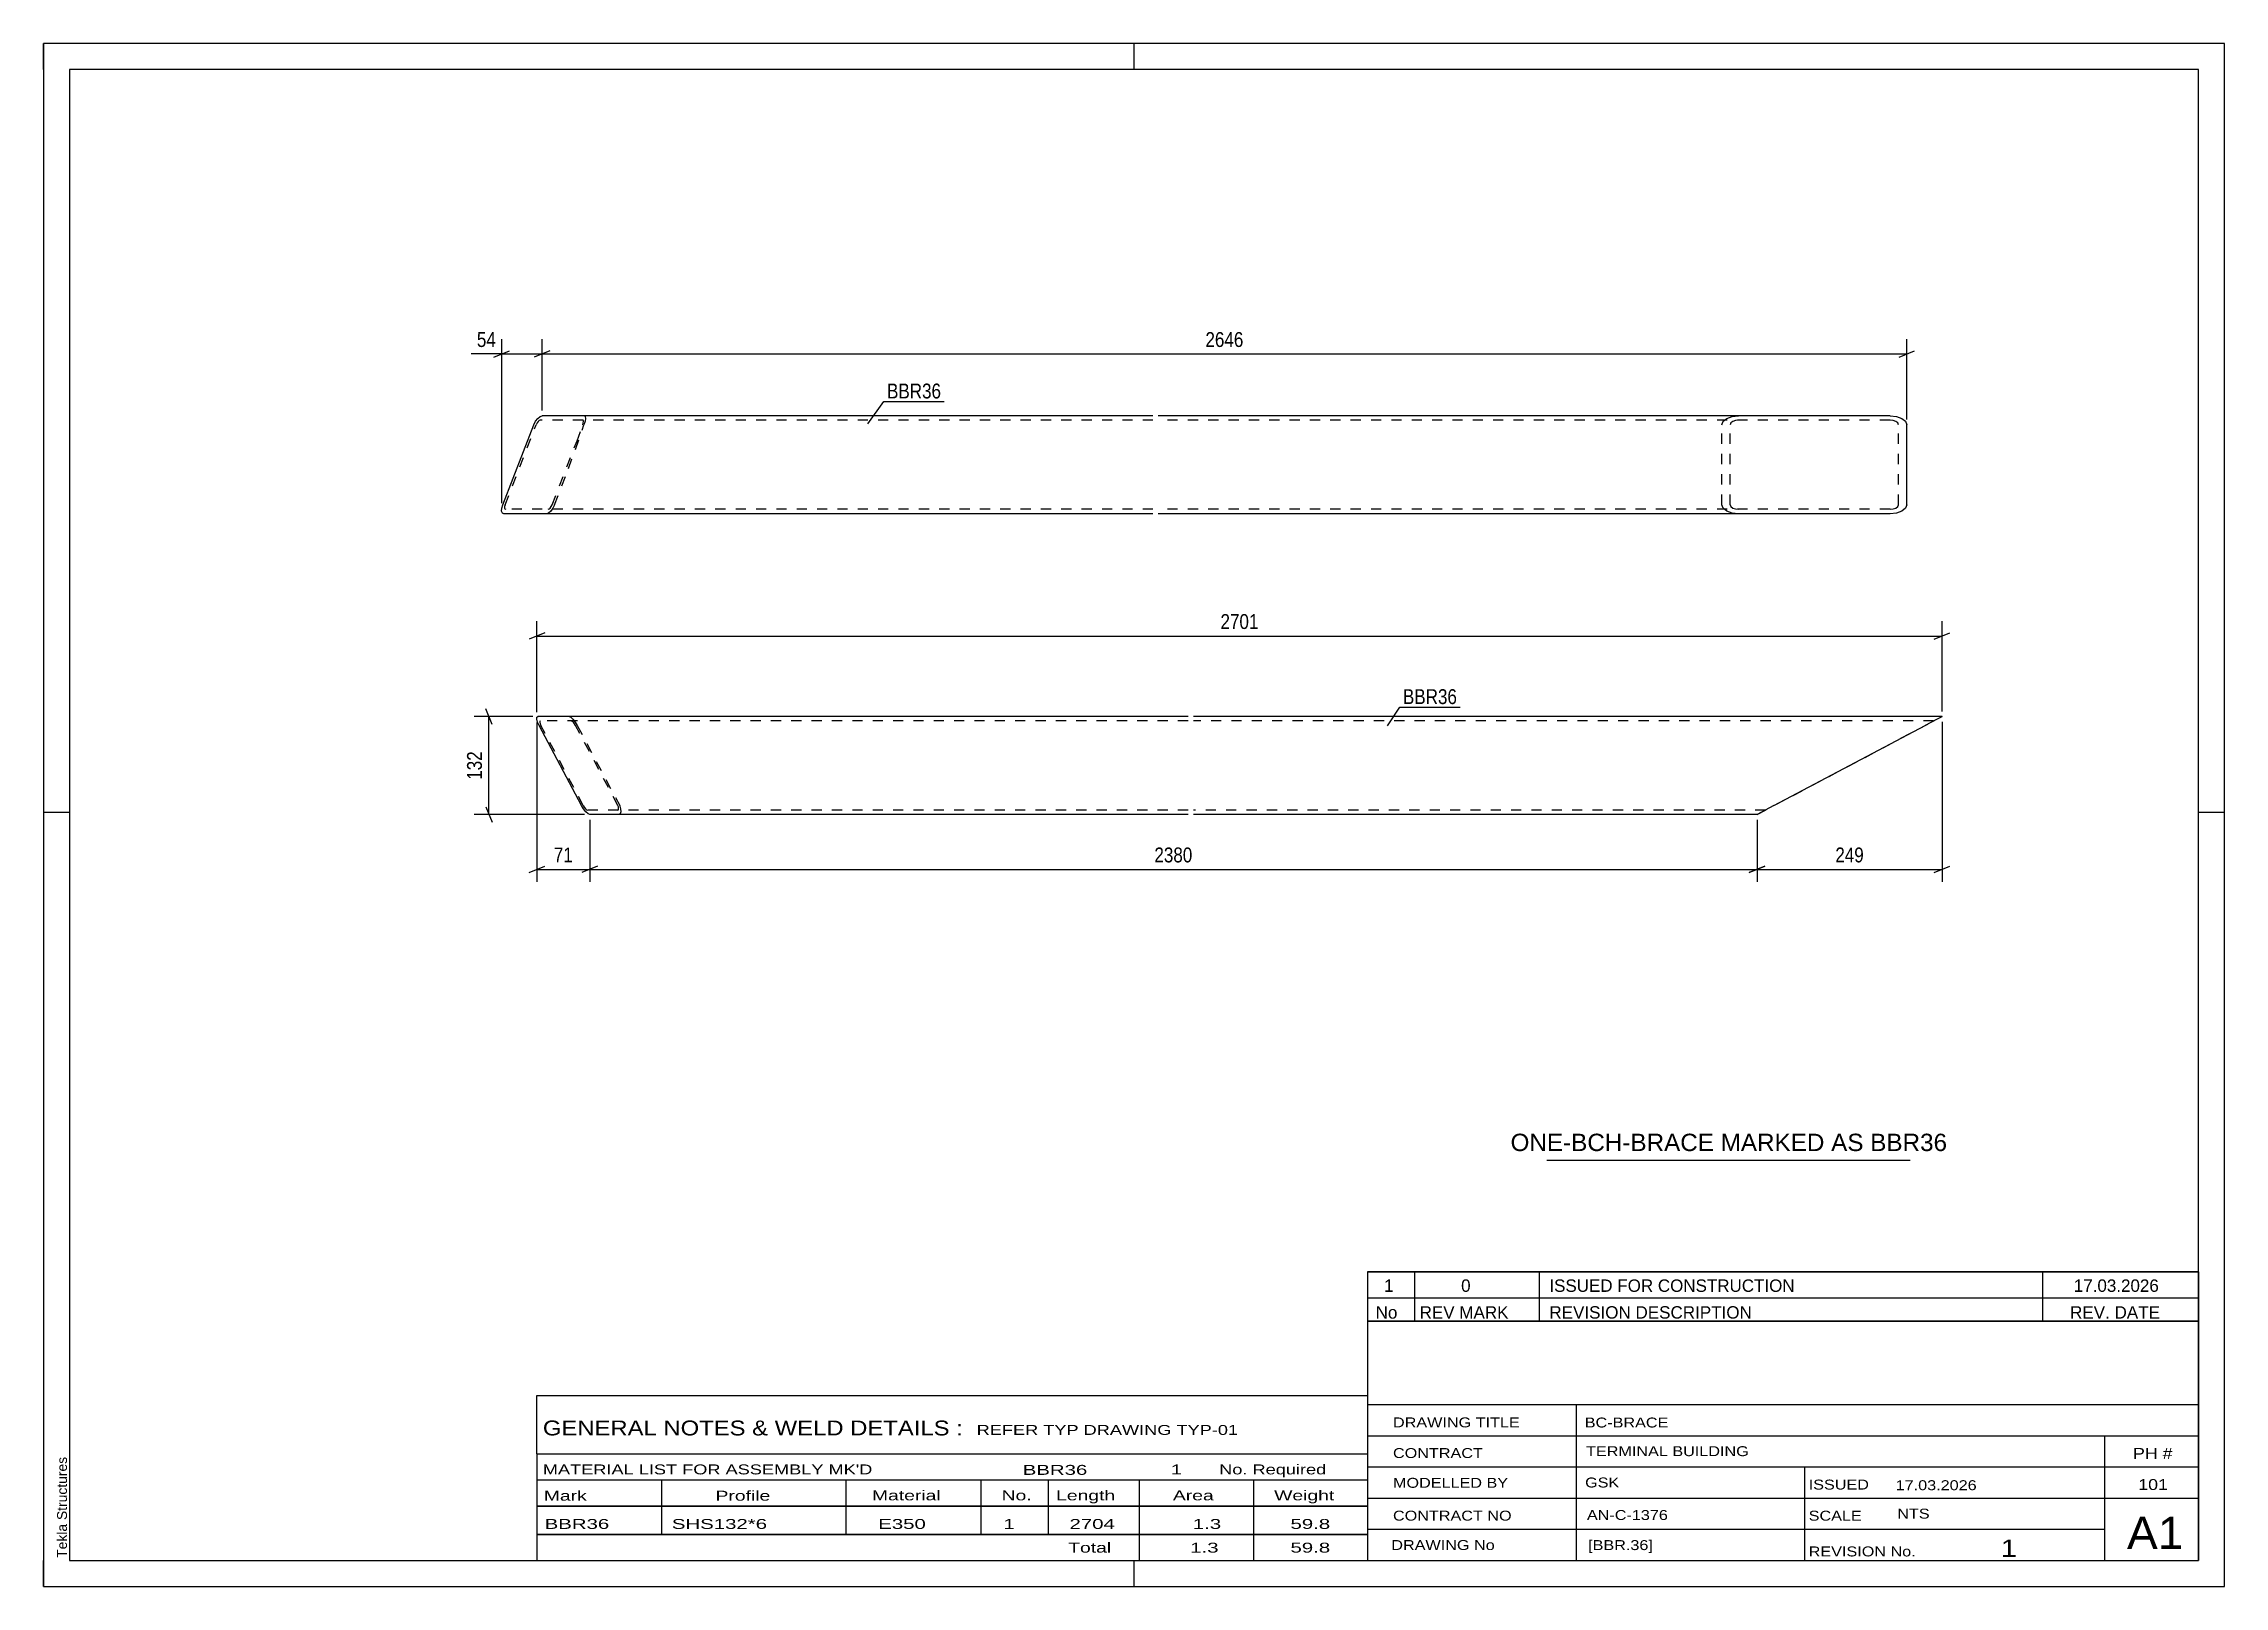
# Model space of a CAD drawing. Header units: millimetres. Extents: x 0 to 420, y 0 to 297.
import ezdxf

# ---------------------------------------------------------------- set-up
doc = ezdxf.new("R2010")
doc.units = ezdxf.units.MM
doc.linetypes.add('DXK_LINE_DOT2', pattern=[3.9198, 1.9599, -1.9599])
doc.styles.add('Arial', font='ARIAL.TTF', dxfattribs={"height": 0.2})
doc.styles.add('Arial Narrow', font='ARIALN.TTF', dxfattribs={"height": 0.2})

# ---------------------------------------------------------------- blocks, each defined once
blk = doc.blocks.new('Unknown-580638580-1162')
at = {"color": 5, "linetype": 'Continuous'}
for p, q in [((420, 297), (0, 297)), ((0, 297), (0, 0)), ((0, 292), (0, 297)), ((210, 292), (210, 297)), ((420, 0), (420, 297)), ((415, 292), (5, 292)), ((5, 292), (5, 5)), ((415, 5), (415, 292)), ((5, 149), (0, 149)), ((420, 149), (415, 149)), ((0, 0), (0, 5)), ((5, 5), (415, 5)), ((210, 0), (210, 5)), ((0, 0), (420, 0))]:
    blk.add_line(p, q, dxfattribs=at)
at = {"color": 174, "linetype": 'Continuous', "style": 'Arial'}
blk.add_text('Tekla Structures', height=1.9102, rotation=90, dxfattribs=at).set_placement((4.5, 5.5))
blk = doc.blocks.new('Part-580638580-1309 - 1303')
at = {"color": 2, "linetype": 'Continuous'}
for p, q in [((94.99, 166.95), (95.01, 167.32)), ((95.14, 166.4), (94.99, 166.95)), ((95.01, 167.32), (95.19, 167.45)), ((95.43, 165.74), (95.14, 166.4)), ((220.43, 167.45), (95.19, 167.45)), ((103.6, 150.31), (95.43, 165.74)), ((365.62, 167.45), (221.43, 167.45)), ((333.24, 150.31), (362.38, 165.74)), ((364.67, 166.95), (362.38, 165.74)), ((365.62, 167.45), (364.67, 166.95)), ((365.62, 167.45), (365.62, 167.45)), ((104, 149.66), (103.6, 150.31)), ((104.44, 149.1), (104, 149.66)), ((104.85, 148.73), (104.44, 149.1)), ((105.18, 148.6), (104.85, 148.73)), ((220.43, 148.6), (105.18, 148.6)), ((330, 148.6), (221.43, 148.6)), ((333.24, 150.31), (330, 148.6)), ((330, 148.6), (330, 148.6))]:
    blk.add_line(p, q, dxfattribs=at)
at = {"color": 7, "linetype": 'DXK_LINE_DOT2'}
for p, q in [((95.55, 166.53), (95.54, 166.35)), ((95.54, 166.35), (95.62, 166.07)), ((95.65, 166.6), (95.55, 166.53)), ((95.62, 166.07), (95.77, 165.74)), ((220.43, 166.6), (95.65, 166.6)), ((103.93, 150.31), (95.77, 165.74)), ((101.2, 167.45), (101.53, 167.32)), ((101.53, 167.32), (101.94, 166.95)), ((101.82, 166.53), (101.66, 166.6)), ((102.03, 166.35), (101.82, 166.53)), ((101.94, 166.95), (102.38, 166.4)), ((102.25, 166.07), (102.03, 166.35)), ((102.45, 165.74), (102.25, 166.07)), ((102.38, 166.4), (102.78, 165.74)), ((110.61, 150.31), (102.45, 165.74)), ((102.78, 165.74), (110.95, 150.31)), ((364, 166.6), (221.43, 166.6)), ((330, 148.6), (365.62, 167.45)), ((363.62, 166.4), (362.38, 165.74)), ((103.93, 150.31), (104.13, 149.98)), ((104.13, 149.98), (104.35, 149.71)), ((104.35, 149.71), (104.56, 149.52)), ((104.56, 149.52), (104.72, 149.45)), ((220.43, 149.45), (104.72, 149.45)), ((110.71, 150.09), (110.61, 150.31)), ((110.61, 149.45), (110.71, 149.52)), ((110.74, 149.98), (110.71, 150.09)), ((110.71, 149.52), (110.75, 149.71)), ((110.75, 149.71), (110.74, 149.98)), ((111.05, 148.73), (110.86, 148.6)), ((110.95, 150.31), (110.98, 150.23)), ((110.98, 150.23), (111.11, 149.66)), ((111.14, 149.1), (111.05, 148.73)), ((111.11, 149.66), (111.14, 149.1)), ((331.62, 149.45), (221.43, 149.45)), ((331.62, 149.45), (331.74, 149.52))]:
    blk.add_line(p, q, dxfattribs=at)
blk = doc.blocks.new('Part-580638580-1271 - 1253')
at = {"color": 2, "linetype": 'Continuous'}
for p, q in [((88.41, 208.21), (94.42, 223.64)), ((94.42, 223.64), (94.75, 224.29)), ((94.75, 224.29), (95.16, 224.85)), ((95.16, 224.85), (95.6, 225.22)), ((95.6, 225.22), (96, 225.35)), ((213.64, 225.35), (96, 225.35)), ((355.6, 225.35), (214.64, 225.35)), ((355.6, 225.35), (356.84, 225.22)), ((356.84, 225.22), (357.89, 224.85)), ((357.89, 224.85), (358.59, 224.29)), ((358.59, 224.29), (358.84, 223.64)), ((358.84, 208.21), (358.84, 223.64)), ((88.21, 207), (88.23, 207.55)), ((88.36, 206.62), (88.21, 207)), ((88.23, 207.55), (88.41, 208.21)), ((88.65, 206.49), (88.36, 206.62)), ((213.64, 206.49), (88.65, 206.49)), ((355.6, 206.49), (214.64, 206.49)), ((356.84, 206.62), (355.6, 206.49)), ((357.89, 207), (356.84, 206.62)), ((358.59, 207.55), (357.89, 207)), ((358.84, 208.21), (358.59, 207.55))]:
    blk.add_line(p, q, dxfattribs=at)
at = {"color": 7, "linetype": 'DXK_LINE_DOT2'}
for p, q in [((88.87, 208.21), (94.88, 223.64)), ((95.04, 223.97), (94.88, 223.64)), ((95.25, 224.24), (95.04, 223.97)), ((95.47, 224.43), (95.25, 224.24)), ((95.66, 224.49), (95.47, 224.43)), ((213.64, 224.49), (95.66, 224.49)), ((101.11, 215.19), (104.07, 223.64)), ((102.73, 220.51), (103.83, 223.64)), ((103.83, 224.49), (103.93, 224.45)), ((103.83, 223.64), (103.93, 223.97)), ((103.95, 224.43), (103.93, 224.45)), ((103.93, 223.97), (103.97, 224.24)), ((103.97, 224.29), (103.95, 224.43)), ((103.97, 224.24), (103.97, 224.29)), ((104.27, 224.29), (104.07, 223.64)), ((104.17, 225.35), (104.2, 225.34)), ((104.2, 225.34), (104.33, 225.22)), ((104.36, 224.85), (104.27, 224.29)), ((104.33, 225.22), (104.36, 224.85)), ((355.6, 224.49), (214.64, 224.49)), ((323.22, 223.64), (323.46, 224.29)), ((323.22, 208.21), (323.22, 223.64)), ((323.46, 224.29), (324.16, 224.85)), ((324.16, 224.85), (325.21, 225.22)), ((324.96, 223.97), (324.83, 223.64)), ((324.83, 208.21), (324.83, 223.64)), ((325.31, 224.24), (324.96, 223.97)), ((325.21, 225.22), (326.45, 225.35)), ((325.83, 224.43), (325.31, 224.24)), ((326.45, 224.49), (325.83, 224.43)), ((356.22, 224.43), (355.6, 224.49)), ((356.75, 224.24), (356.22, 224.43)), ((357.1, 223.97), (356.75, 224.24)), ((357.22, 223.64), (357.1, 223.97)), ((357.22, 208.21), (357.22, 223.64)), ((97.94, 208.21), (102.73, 220.51)), ((98.39, 208.21), (101.11, 215.19)), ((88.77, 207.88), (88.76, 207.6)), ((88.76, 207.6), (88.84, 207.42)), ((88.87, 208.21), (88.77, 207.88)), ((88.84, 207.42), (88.99, 207.35)), ((213.64, 207.35), (88.99, 207.35)), ((97.22, 206.62), (96.82, 206.49)), ((97.15, 207.35), (97.35, 207.42)), ((97.66, 207), (97.22, 206.62)), ((97.35, 207.42), (97.57, 207.6)), ((97.57, 207.6), (97.78, 207.88)), ((98.07, 207.55), (97.66, 207)), ((97.78, 207.88), (97.94, 208.21)), ((98.39, 208.21), (98.07, 207.55)), ((355.6, 207.35), (214.64, 207.35)), ((323.46, 207.55), (323.22, 208.21)), ((324.16, 207), (323.46, 207.55)), ((325.21, 206.62), (324.16, 207)), ((324.83, 208.21), (324.96, 207.88)), ((324.96, 207.88), (325.31, 207.6)), ((326.45, 206.49), (325.21, 206.62)), ((325.31, 207.6), (325.83, 207.42)), ((325.83, 207.42), (326.45, 207.35)), ((355.6, 207.35), (356.22, 207.42)), ((356.22, 207.42), (356.75, 207.6)), ((356.75, 207.6), (357.1, 207.88)), ((357.1, 207.88), (357.22, 208.21))]:
    blk.add_line(p, q, dxfattribs=at)
blk = doc.blocks.new('StraightDimension-580638580-1360 - 1303')
at = {"color": 7, "linetype": 'Continuous'}
for p, q in [((95.01, 166.32), (95.01, 135.63)), ((105.18, 147.6), (105.18, 135.63)), ((93.51, 137.43), (96.51, 138.63)), ((106.68, 138.63), (103.68, 137.43)), ((95.01, 138.03), (105.18, 138.03))]:
    blk.add_line(p, q, dxfattribs=at)
at = {"color": 0}
blk.add_wipeout([(102.52, 138.78), (102.52, 142.98), (97.66, 142.98), (97.66, 138.78)], dxfattribs=at)
at = {"color": 3, "style": 'Arial Narrow'}
blk.add_text('71', height=2.863, dxfattribs=at).set_placement((98.26, 139.38))
blk = doc.blocks.new('StraightDimension-580638580-1361 - 1303')
at = {"color": 7, "linetype": 'Continuous'}
for p, q in [((105.18, 147.6), (105.18, 135.63)), ((330, 147.6), (330, 135.63)), ((106.68, 138.63), (103.68, 137.43)), ((328.5, 137.43), (331.5, 138.63)), ((105.18, 138.03), (330, 138.03))]:
    blk.add_line(p, q, dxfattribs=at)
at = {"color": 0}
blk.add_wipeout([(221.84, 138.78), (221.84, 142.98), (213.33, 142.98), (213.33, 138.78)], dxfattribs=at)
at = {"color": 3, "style": 'Arial Narrow'}
blk.add_text('2380', height=2.863, dxfattribs=at).set_placement((213.93, 139.38))
blk = doc.blocks.new('StraightDimension-580638580-1612 - 1303')
at = {"color": 7, "linetype": 'Continuous'}
for p, q in [((95.01, 168.32), (95.01, 185.81)), ((365.62, 168.45), (365.62, 185.81)), ((96.51, 183.56), (93.51, 182.36)), ((95.01, 182.96), (365.62, 182.96)), ((364.12, 182.36), (367.12, 183.56))]:
    blk.add_line(p, q, dxfattribs=at)
at = {"color": 0}
blk.add_wipeout([(234.57, 183.71), (234.57, 187.91), (226.06, 187.91), (226.06, 183.71)], dxfattribs=at)
at = {"color": 3, "style": 'Arial Narrow'}
blk.add_text('2701', height=2.863, dxfattribs=at).set_placement((226.66, 184.31))
blk = doc.blocks.new('StraightDimension-580638580-1374 - 1303')
at = {"color": 7, "linetype": 'Continuous'}
for p, q in [((365.62, 166.45), (365.62, 135.63)), ((330, 147.6), (330, 135.63)), ((331.5, 138.63), (328.5, 137.43)), ((364.12, 137.43), (367.12, 138.63)), ((330, 138.03), (365.62, 138.03))]:
    blk.add_line(p, q, dxfattribs=at)
at = {"color": 0}
blk.add_wipeout([(351.15, 138.78), (351.15, 142.98), (344.47, 142.98), (344.47, 138.78)], dxfattribs=at)
at = {"color": 3, "style": 'Arial Narrow'}
blk.add_text('249', height=2.863, dxfattribs=at).set_placement((345.07, 139.38))
blk = doc.blocks.new('StraightDimension-580638580-1779 - 1303')
at = {"color": 7, "linetype": 'Continuous'}
for p, q in [((86.36, 165.95), (85.16, 168.95)), ((94.19, 167.45), (82.91, 167.45)), ((85.76, 148.6), (85.76, 167.45)), ((104.18, 148.6), (82.91, 148.6)), ((85.16, 150.1), (86.36, 147.1))]:
    blk.add_line(p, q, dxfattribs=at)
at = {"color": 0}
blk.add_wipeout([(85.01, 161.37), (80.81, 161.37), (80.81, 154.68), (85.01, 154.68)], dxfattribs=at)
at = {"color": 3, "style": 'Arial Narrow'}
blk.add_text('132', height=2.863, rotation=90.0002, dxfattribs=at).set_placement((84.41, 155.28))
blk = doc.blocks.new('StraightDimension-580638580-1622 - 1253')
at = {"color": 7, "linetype": 'Continuous'}
for p, q in [((88.23, 208.55), (88.23, 240.1)), ((96, 226.35), (96, 240.1)), ((86.73, 236.65), (89.73, 237.85)), ((88.23, 237.25), (96, 237.25)), ((97.5, 237.85), (94.5, 236.65))]:
    blk.add_line(p, q, dxfattribs=at)
at = {"color": 0}
blk.add_wipeout([(87.7, 238), (87.7, 242.2), (82.84, 242.2), (82.84, 238)], dxfattribs=at)
at = {"color": 7, "linetype": 'Continuous'}
blk.add_line((88.23, 237.25), (82.32, 237.25), dxfattribs=at)
blk.add_line((88.23, 237.25), (82.32, 237.25), dxfattribs=at)
at = {"color": 3, "style": 'Arial Narrow'}
blk.add_text('54', height=2.863, dxfattribs=at).set_placement((83.44, 238.6))
blk = doc.blocks.new('StraightDimension-580638580-1621 - 1253')
at = {"color": 7, "linetype": 'Continuous'}
for p, q in [((96, 226.35), (96, 240.1)), ((358.84, 224.64), (358.84, 240.1)), ((97.5, 237.85), (94.5, 236.65)), ((96, 237.25), (358.84, 237.25)), ((357.34, 236.65), (360.34, 237.85))]:
    blk.add_line(p, q, dxfattribs=at)
at = {"color": 0}
blk.add_wipeout([(231.68, 238), (231.68, 242.2), (223.16, 242.2), (223.16, 238)], dxfattribs=at)
at = {"color": 3, "style": 'Arial Narrow'}
blk.add_text('2646', height=2.863, dxfattribs=at).set_placement((223.76, 238.6))
blk = doc.blocks.new('Unknown-580638580-1991')
at = {"color": 7, "linetype": 'Continuous'}
for p, q in [((255, 51.05), (255, 5)), ((255, 51.05), (415, 51.05)), ((415, 51), (415, 5)), ((255, 35), (415, 35)), ((295.14, 35), (295.14, 5)), ((255, 29), (415, 29)), ((397, 5.05), (397, 29.05)), ((255, 23), (415, 23)), ((339.14, 23), (339.14, 5)), ((255, 17), (415, 17)), ((255, 11), (397, 11)), ((255, 5), (415, 5))]:
    blk.add_line(p, q, dxfattribs=at)
at = {"color": 7, "style": 'Arial Narrow'}
for s, height, width, p in [('DRAWING TITLE', 1.9089, 1.425378, (259.88, 30.61)), ('BC-BRACE', 1.909, 1.425378, (296.81, 30.59)), ('CONTRACT', 1.909, 1.425378, (259.88, 24.71)), ('TERMINAL BUILDING', 1.9089, 1.425378, (297.06, 25.07)), ('MODELLED BY', 1.9089, 1.425378, (259.88, 18.98)), ('GSK', 1.909, 1.425378, (296.88, 19.04)), ('ISSUED', 1.909, 1.425378, (339.94, 18.64)), ('17.03.2026', 1.909, 1.425378, (356.69, 18.52)), ('CONTRACT NO', 1.9089, 1.425378, (259.88, 12.66)), ('AN-C-1376', 1.909, 1.425378, (297.23, 12.78)), ('SCALE', 1.909, 1.425378, (339.94, 12.65)), ('A1', 6.204, 1.25, (401.24, 7.2)), ('DRAWING No', 1.909, 1.425378, (259.56, 7)), ('[BBR.36]', 1.909, 1.425378, (297.46, 6.99)), ('1', 3.34, 1.5, (376.91, 5.68)), ('REVISION No.', 1.9089, 1.425378, (339.94, 5.77))]:
    blk.add_text(s, height=height, dxfattribs=dict(at, width=width)).set_placement(p)
at = {"color": 7, "linetype": 'Continuous', "style": 'Arial Narrow'}
for s, height, width, p in [('PH #', 2.1, 1.42538, (402.4, 24.55)), ('101', 2.1, 1.42538, (403.41, 18.55)), ('NTS', 1.909, 1.425378, (357, 13.05))]:
    blk.add_text(s, height=height, dxfattribs=dict(at, width=width)).set_placement(p)
blk = doc.blocks.new('Unknown-580638580-1992')
at = {"color": 7, "linetype": 'Continuous'}
for p, q in [((255, 60.55), (415, 60.55)), ((415, 60.55), (255, 60.55)), ((255, 60.55), (255, 55.55)), ((264, 60.55), (264, 55.55)), ((288, 60.55), (288, 55.55)), ((385, 60.55), (385, 55.55)), ((415, 60.55), (415, 55.55)), ((255, 55.55), (415, 55.55)), ((255, 55.55), (255, 51.05)), ((255, 55.55), (415, 55.55)), ((264, 55.55), (264, 51.05)), ((288, 55.55), (288, 51.05)), ((385, 55.55), (385, 51.05)), ((415, 55.55), (415, 51.05)), ((415, 51.05), (255, 51.05))]:
    blk.add_line(p, q, dxfattribs=at)
at = {"color": 7, "linetype": 'Continuous', "style": 'Arial Narrow'}
for s, height, width, p in [('1', 2.39, 1.196471, (258.16, 56.7)), ('0', 2.39, 1.196471, (273, 56.7)), ('ISSUED FOR CONSTRUCTION', 2.3861, 1.196471, (290, 56.7)), ('17.03.2026', 2.386, 1.196471, (391, 56.7)), ('No', 2.386, 1.2, (256.54, 51.55)), ('REV MARK', 2.386, 1.2, (265, 51.55)), ('REVISION DESCRIPTION', 2.3861, 1.2, (290, 51.55)), ('REV. DATE', 2.386, 1.2, (390.28, 51.55))]:
    blk.add_text(s, height=height, dxfattribs=dict(at, width=width)).set_placement(p)
blk = doc.blocks.new('Unknown-580638580-1993')
at = {"color": 7, "linetype": 'Continuous'}
for p, q in [((95, 36.75), (255, 36.75)), ((95, 25.5), (95, 36.75)), ((255, 36.75), (255, 25.5)), ((95, 25.5), (255, 25.5)), ((95, 25.5), (95, 20.5)), ((255, 25.5), (255, 20.5)), ((95, 20.5), (255, 20.5)), ((95, 20.5), (95, 15.5)), ((119, 20.5), (119, 15.5)), ((154.5, 20.5), (154.5, 15.5)), ((180.5, 20.5), (180.5, 15.5)), ((193.5, 20.5), (193.5, 15.5)), ((211, 20.5), (211, 15.5)), ((233, 20.5), (233, 15.5)), ((255, 20.5), (255, 15.5)), ((95, 15.5), (255, 15.5)), ((95, 15.45), (95, 10.05)), ((95, 15.45), (255, 15.45)), ((119, 15.5), (119, 10)), ((154.5, 15.5), (154.5, 10)), ((180.5, 15.5), (180.5, 10)), ((193.5, 15.5), (193.5, 10)), ((211, 15.5), (211, 10)), ((233, 15.5), (233, 10)), ((255, 15.45), (255, 10.05)), ((95, 10.05), (255, 10.05)), ((95, 10), (255, 10)), ((95, 10), (95, 5)), ((211, 10), (211, 5)), ((233, 10), (233, 5)), ((255, 10), (255, 5)), ((95, 5), (255, 5))]:
    blk.add_line(p, q, dxfattribs=at)
at = {"color": 7, "style": 'Arial Narrow'}
for s, height, width, p in [('GENERAL NOTES & WELD DETAILS :', 2.8633, 1.4, (96.15, 29.06)), ('REFER TYP DRAWING TYP-01', 1.9089, 1.6, (179.7, 29.16)), ("MATERIAL LIST FOR ASSEMBLY MK'D", 1.9089, 1.6, (96.15, 21.56)), ('BBR36', 1.909, 1.794707, (188.57, 21.47)), ('1', 1.91, 1.794707, (217.08, 21.56)), ('No. Required', 1.9089, 1.6, (226.41, 21.56)), ('Mark', 1.909, 1.7, (96.34, 16.5)), ('Profile', 1.909, 1.7, (129.41, 16.5)), ('Material', 1.909, 1.7, (159.54, 16.56)), ('No.', 1.909, 1.7, (184.5, 16.56)), ('Length', 1.909, 1.7, (195, 16.56)), ('Area', 1.909, 1.7, (217.5, 16.56)), ('Weight', 1.909, 1.7, (237, 16.56))]:
    blk.add_text(s, height=height, dxfattribs=dict(at, width=width)).set_placement(p)
at = {"color": 7, "linetype": 'Continuous', "style": 'Arial Narrow'}
for s, height, width, p in [('BBR36', 1.909, 1.794707, (96.5, 11.06)), ('SHS132*6', 1.909, 1.794707, (121, 11.06)), ('E350', 1.909, 1.794707, (160.74, 11.06)), ('1', 1.91, 1.794707, (184.86, 11.06)), ('2704', 1.909, 1.794707, (197.58, 11.06)), ('1.3', 1.909, 1.794707, (221.32, 11.06)), ('59.8', 1.909, 1.794707, (240.14, 11.06)), ('Total', 1.909, 1.7, (197.33, 6.5)), ('1.3', 1.909, 1.794707, (220.83, 6.5)), ('59.8', 1.909, 1.794707, (240.14, 6.5))]:
    blk.add_text(s, height=height, dxfattribs=dict(at, width=width)).set_placement(p)
blk = doc.blocks.new('Unknown-580638580-1994')
at = {"color": 7, "linetype": 'Continuous'}
blk.add_line((289.5, 82.05), (359.5, 82.05), dxfattribs=at)
at = {"color": 7, "style": 'Arial'}
blk.add_text('ONE-BCH-BRACE MARKED AS BBR36', height=3.3428, dxfattribs=at).set_placement((282.52, 83.8))
blk = doc.blocks.new('Mark-580638580-1305 - 1303')
at = {"color": 0}
blk.add_wipeout([(272.22, 169.86), (272.22, 172.86), (261.8, 172.86), (261.8, 169.86)], dxfattribs=at)
blk.add_wipeout([(272.22, 169.86), (272.22, 172.86), (261.8, 172.86), (261.8, 169.86)], dxfattribs=at)
at = {"color": 30, "linetype": 'Continuous'}
for p, q in [((258.83, 165.64), (261.2, 169.26)), ((261.2, 169.26), (272.82, 169.26))]:
    blk.add_line(p, q, dxfattribs=at)
at = {"color": 3, "style": 'Arial Narrow'}
blk.add_text('BBR36', height=2.863, dxfattribs=at).set_placement((261.8, 169.86))
blk = doc.blocks.new('Mark-580638580-1266 - 1253')
at = {"color": 0}
blk.add_wipeout([(172.85, 228.69), (172.85, 231.69), (162.44, 231.69), (162.44, 228.69)], dxfattribs=at)
blk.add_wipeout([(172.85, 228.69), (172.85, 231.69), (162.44, 231.69), (162.44, 228.69)], dxfattribs=at)
at = {"color": 30, "linetype": 'Continuous'}
for p, q in [((158.75, 223.8), (161.84, 228.09)), ((161.84, 228.09), (173.45, 228.09))]:
    blk.add_line(p, q, dxfattribs=at)
at = {"color": 3, "style": 'Arial Narrow'}
blk.add_text('BBR36', height=2.863, dxfattribs=at).set_placement((162.44, 228.69))

msp = doc.modelspace()

# ---------------------------------------------------------------- block references
for name in ['Unknown-580638580-1162', 'Part-580638580-1271 - 1253', 'Part-580638580-1309 - 1303', 'Unknown-580638580-1994', 'Unknown-580638580-1992', 'Unknown-580638580-1991', 'Unknown-580638580-1993']:
    msp.add_blockref(name, (0, 0))

# ---------------------------------------------------------------- next in the draw order: block references
for name in ['StraightDimension-580638580-1622 - 1253', 'StraightDimension-580638580-1360 - 1303']:
    msp.add_blockref(name, (0, 0))

# ---------------------------------------------------------------- next in the draw order: block references
for name in ['StraightDimension-580638580-1621 - 1253', 'StraightDimension-580638580-1612 - 1303', 'StraightDimension-580638580-1361 - 1303']:
    msp.add_blockref(name, (0, 0))

# ---------------------------------------------------------------- next in the draw order: block references
for name in ['Mark-580638580-1266 - 1253', 'Mark-580638580-1305 - 1303', 'StraightDimension-580638580-1779 - 1303', 'StraightDimension-580638580-1374 - 1303']:
    msp.add_blockref(name, (0, 0))

doc.saveas('drawing.dxf')
